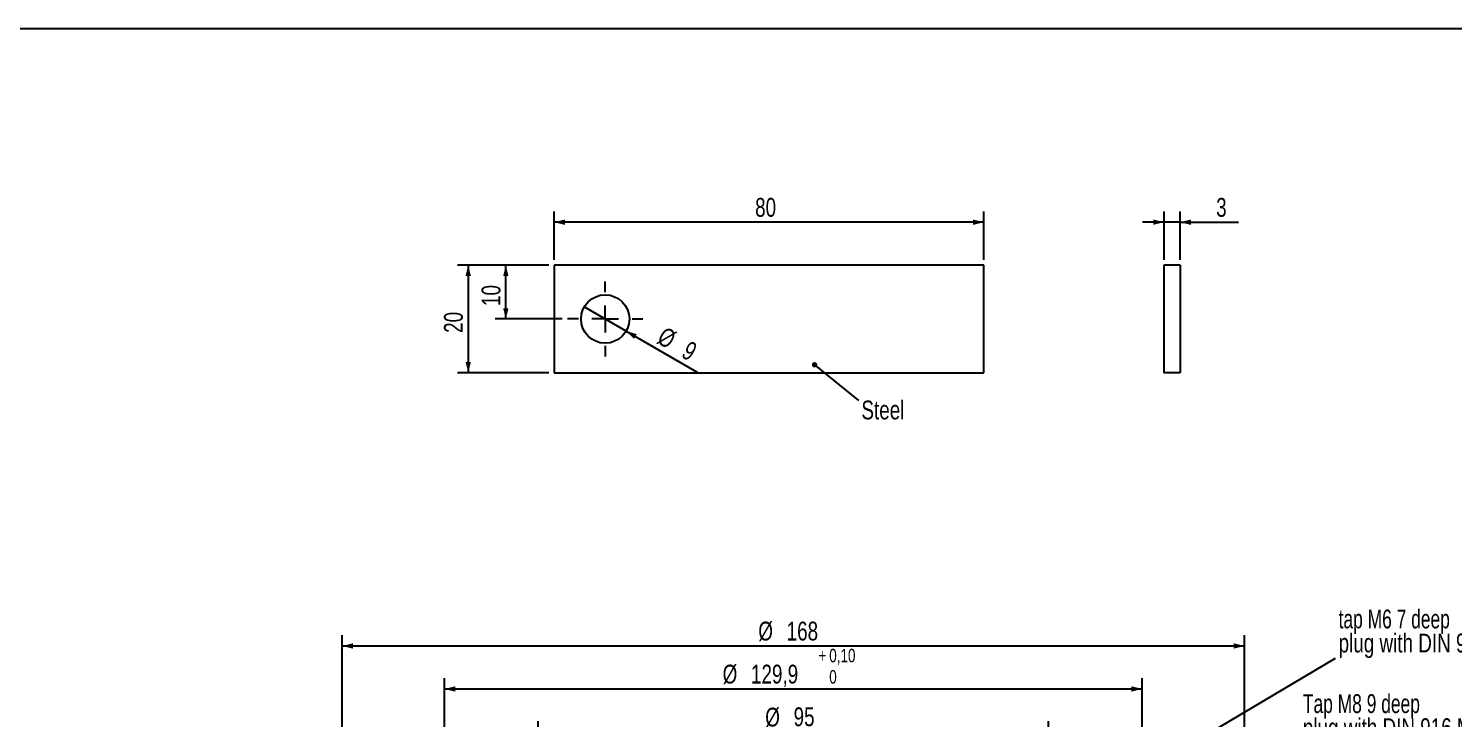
# Model space of a CAD drawing. Header units: millimetres. Extents: x 8 to 867, y 8 to 585.
# Drawn here: x 211.8 to 477.1, y 456.6 to 585 of the extents above; entities that cross this region are included whole.
import ezdxf

# ---------------------------------------------------------------- set-up
doc = ezdxf.new("R2010")
doc.units = ezdxf.units.MM
doc.linetypes.add('CENTERX2', pattern=[20.32, 12.7, -2.54, 2.54, -2.54])
for name, color, linetype in [('CENTERLINE', 4, 'CENTERX2'), ('DIMENSIONS', 2, 'Continuous'), ('TEXT', 2, 'Continuous')]:
    doc.layers.add(name, color=color, linetype=linetype)
doc.layers.add('OUTLINE', color=7, linetype='Continuous', lineweight=25)
doc.styles.add('SLDTEXTSTYLE0', font='TXT', dxfattribs={"width": 0.75})
doc.styles.add('SLDTEXTSTYLE3', font='TXT', dxfattribs={"width": 0.692308})
doc.dimstyles.new('SLDDIMSTYLE17', dxfattribs={"dimtxt": 0.18, "dimasz": 2, "dimexe": 0, "dimexo": 0.0625, "dimgap": 0, "dimtad": 0, "dimtih": 1, "dimtoh": 1, "dimdec": 0, "dimrnd": 1e-09, "dimzin": 0, "dimdsep": 46, "dimtxsty": 'Standard', "dimsah": 1, "dimcen": 0.09, "dimadec": 0, "dimazin": 0, "dimtfac": 2, "dimtdec": 0, "dimtofl": 0, "dimtmove": 0, "dimatfit": 3, "dimfxl": 0, "dimfrac": 2, "dimtolj": 1, "dimtzin": 0, "dimarcsym": 0})
doc.dimstyles.new('SLDDIMSTYLE18', dxfattribs={"dimtxt": 0.18, "dimasz": 1, "dimexe": 0, "dimexo": 0.0625, "dimgap": 0, "dimtad": 0, "dimtih": 1, "dimtoh": 1, "dimdec": 0, "dimrnd": 1e-09, "dimzin": 0, "dimdsep": 46, "dimtxsty": 'Standard', "dimblk1": 'DOT', "dimblk2": 'DOT', "dimsah": 1, "dimcen": 0.09, "dimadec": 0, "dimazin": 0, "dimtfac": 1, "dimtdec": 0, "dimtofl": 0, "dimtmove": 0, "dimatfit": 3, "dimldrblk": 'DOT', "dimfxl": 0, "dimfrac": 2, "dimtolj": 1, "dimtzin": 0, "dimarcsym": 0})
doc.dimstyles.new('SLDDIMSTYLE2', dxfattribs={"dimtxt": 3.5, "dimasz": 2, "dimexe": 0, "dimexo": 0.0625, "dimgap": 0.875, "dimtad": 1, "dimrnd": 1e-09, "dimzin": 12, "dimdsep": 46, "dimtxsty": 'SLDTEXTSTYLE0', "dimsah": 1, "dimcen": 0.09, "dimadec": 0, "dimazin": 3, "dimtfac": 1, "dimtofl": 0, "dimtmove": 0, "dimatfit": 3, "dimfxl": 0, "dimfrac": 2, "dimtolj": 1, "dimtzin": 12, "dimarcsym": 0})
doc.dimstyles.new('SLDDIMSTYLE21', dxfattribs={"dimtxt": 3.5, "dimasz": 2, "dimexe": 0, "dimexo": 0.0625, "dimgap": 0.875, "dimtad": 1, "dimrnd": 1e-09, "dimzin": 12, "dimdsep": 46, "dimtxsty": 'SLDTEXTSTYLE0', "dimsah": 1, "dimcen": 0.09, "dimadec": 0, "dimazin": 3, "dimtfac": 1, "dimtmove": 0, "dimatfit": 0, "dimfxl": 0, "dimfrac": 2, "dimtolj": 1, "dimtzin": 12, "dimarcsym": 0})
doc.dimstyles.new('SLDDIMSTYLE36', dxfattribs={"dimtxt": 3.5, "dimasz": 2, "dimexe": 0, "dimexo": 0.0625, "dimgap": 0.875, "dimtad": 1, "dimdec": 1, "dimrnd": 1e-09, "dimzin": 12, "dimdsep": 46, "dimtxsty": 'SLDTEXTSTYLE0', "dimblk1": 'NONE', "dimsah": 1, "dimcen": 0, "dimadec": 0, "dimazin": 3, "dimtfac": 1, "dimtdec": 1, "dimtmove": 0, "dimatfit": 3, "dimldrblk": 'NONE', "dimfxl": 0, "dimfrac": 2, "dimtolj": 1, "dimtzin": 12, "dimarcsym": 0})
doc.dimstyles.new('SLDDIMSTYLE4', dxfattribs={"dimtxt": 3.5, "dimasz": 2, "dimexe": 0, "dimexo": 0.0625, "dimgap": 0.875, "dimtad": 1, "dimrnd": 1e-09, "dimzin": 12, "dimdsep": 46, "dimtxsty": 'SLDTEXTSTYLE0', "dimsah": 1, "dimcen": 0.09, "dimadec": 0, "dimazin": 3, "dimtol": 1, "dimtp": 0.1, "dimtfac": 1, "dimtofl": 0, "dimtmove": 0, "dimatfit": 3, "dimfxl": 0, "dimfrac": 2, "dimtolj": 1, "dimarcsym": 0})

# ---------------------------------------------------------------- blocks, each defined once
blk = doc.blocks.new('_D_2')
at = {"layer": 'DIMENSIONS'}
for p, q in [((270.21, 427.83), (270.21, 472.14)), ((270.21, 470.14), (438.21, 470.14)), ((438.21, 427.83), (438.21, 472.14))]:
    blk.add_line(p, q, dxfattribs=at)
for points in [[(270.21, 470.14), (272.21, 469.64), (272.21, 470.64)], [(438.21, 470.14), (436.21, 470.64), (436.21, 469.64)]]:
    blk.add_solid(points, dxfattribs=at)
at = {"layer": 'DIMENSIONS', "char_height": 3.5, "attachment_point": 1, "style": 'SLDTEXTSTYLE0'}
for s, insert in [('%%c', (347.69, 474.65)), ('168', (352.97, 474.65))]:
    blk.add_mtext(s, dxfattribs=dict(at, insert=insert))
blk = doc.blocks.new('_D_14')
at = {"layer": 'DIMENSIONS'}
for p, q in [((306.71, 432.85), (306.71, 456.14)), ((306.71, 454.14), (401.71, 454.14)), ((401.71, 430.83), (401.71, 456.14))]:
    blk.add_line(p, q, dxfattribs=at)
for points in [[(306.71, 454.14), (308.71, 453.64), (308.71, 454.64)], [(401.71, 454.14), (399.71, 454.64), (399.71, 453.64)]]:
    blk.add_solid(points, dxfattribs=at)
at = {"layer": 'DIMENSIONS', "char_height": 3.5, "attachment_point": 1, "style": 'SLDTEXTSTYLE0'}
for s, insert in [('%%c', (348.98, 458.65)), ('95', (354.26, 458.71))]:
    blk.add_mtext(s, dxfattribs=dict(at, insert=insert))
blk = doc.blocks.new('_D_29')
at = {"layer": 'DIMENSIONS'}
for p, q in [((289.26, 411.83), (289.26, 464.14)), ((289.26, 462.14), (419.16, 462.14)), ((419.16, 411.83), (419.16, 464.14))]:
    blk.add_line(p, q, dxfattribs=at)
for points in [[(289.26, 462.14), (291.26, 461.64), (291.26, 462.64)], [(419.16, 462.14), (417.16, 462.64), (417.16, 461.64)]]:
    blk.add_solid(points, dxfattribs=at)
at = {"layer": 'DIMENSIONS', "attachment_point": 1, "style": 'SLDTEXTSTYLE0'}
for s, insert, char_height in [('0,10', (360.9, 469.6), 2.5), ('+', (358.88, 469.6), 2.5), ('%%c', (341.05, 466.65), 3.5), ('129,9', (346.33, 466.65), 3.5), ('0', (360.9, 465.64), 2.5)]:
    blk.add_mtext(s, dxfattribs=dict(at, insert=insert, char_height=char_height))
blk = doc.blocks.new('SW_NOTE_5')
at = {"layer": 'TEXT', "color": 0, "char_height": 3.5, "attachment_point": 1}
for s, insert, style in [('Tap M8 9 deep', (0.52, 9), 'SLDTEXTSTYLE3'), ('plug with DIN 916 M8x8', (0.52, 4.53), 'SLDTEXTSTYLE0')]:
    blk.add_mtext(s, dxfattribs=dict(at, insert=insert, style=style))
blk = doc.blocks.new('SW_NOTE_7')
at = {"layer": 'TEXT', "color": 0, "char_height": 3.5, "attachment_point": 1}
for s, insert, style in [('tap M6 7 deep', (0.58, 9.03), 'SLDTEXTSTYLE3'), ('plug with DIN 916 M6x6', (0.58, 4.55), 'SLDTEXTSTYLE0')]:
    blk.add_mtext(s, dxfattribs=dict(at, insert=insert, style=style))
blk = doc.blocks.new('_D_92')
at = {"layer": 'DIMENSIONS'}
for p, q in [((309.68, 541.97), (309.68, 550.97)), ((389.68, 541.97), (389.68, 550.97)), ((389.68, 548.97), (309.68, 548.97))]:
    blk.add_line(p, q, dxfattribs=at)
for points in [[(309.68, 548.97), (311.68, 548.47), (311.68, 549.47)], [(389.68, 548.97), (387.68, 549.47), (387.68, 548.47)]]:
    blk.add_solid(points, dxfattribs=at)
at = {"layer": 'DIMENSIONS', "insert": (347.1, 553.48), "char_height": 3.5, "attachment_point": 1, "style": 'SLDTEXTSTYLE0'}
blk.add_mtext('80', dxfattribs=at)
blk = doc.blocks.new('_D_93')
at = {"layer": 'DIMENSIONS'}
for p, q in [((308.68, 540.97), (298.68, 540.97)), ((300.68, 530.97), (300.68, 540.97)), ((311.18, 530.97), (298.68, 530.97))]:
    blk.add_line(p, q, dxfattribs=at)
for points in [[(300.68, 540.97), (300.18, 538.97), (301.18, 538.97)], [(300.68, 530.97), (301.18, 532.97), (300.18, 532.97)]]:
    blk.add_solid(points, dxfattribs=at)
at = {"layer": 'DIMENSIONS', "insert": (296.17, 533.38), "char_height": 3.5, "attachment_point": 1, "rotation": 90, "style": 'SLDTEXTSTYLE0'}
blk.add_mtext('10', dxfattribs=at)
blk = doc.blocks.new('_D_94')
at = {"layer": 'DIMENSIONS'}
for p, q in [((308.68, 540.97), (291.68, 540.97)), ((293.68, 540.97), (293.68, 520.97)), ((308.68, 520.97), (291.68, 520.97))]:
    blk.add_line(p, q, dxfattribs=at)
for points in [[(293.68, 540.97), (293.18, 538.97), (294.18, 538.97)], [(293.68, 520.97), (294.18, 522.97), (293.18, 522.97)]]:
    blk.add_solid(points, dxfattribs=at)
at = {"layer": 'DIMENSIONS', "insert": (289.17, 528.38), "char_height": 3.5, "attachment_point": 1, "rotation": 90, "style": 'SLDTEXTSTYLE0'}
blk.add_mtext('20', dxfattribs=at)
blk = doc.blocks.new('_D_95')
at = {"layer": 'DIMENSIONS'}
for q in [(315.29, 533.22), (336.3, 521.09)]:
    blk.add_line((323.08, 528.72), q, dxfattribs=at)
blk.add_solid([(323.08, 528.72), (324.56, 527.28), (325.06, 528.15)], dxfattribs=at)
at = {"layer": 'DIMENSIONS', "char_height": 3.5, "attachment_point": 1, "rotation": 330, "style": 'SLDTEXTSTYLE0'}
for s, insert in [('%%c', (330.35, 529.67)), ('9', (334.92, 527.03))]:
    blk.add_mtext(s, dxfattribs=dict(at, insert=insert))
blk = doc.blocks.new('_None')
blk = doc.blocks.new('_Dot')
at = {"color": 0, "linetype": 'ByBlock', "lineweight": -2}
blk.add_line((-0.5, 0), (-1, 0), dxfattribs=at)
at = {"color": 0, "linetype": 'ByBlock', "const_width": 0.5}
blk.add_lwpolyline([(-0.25, 0, 1), (0.25, 0, 1)], format="xyb", close=True, dxfattribs=at)
blk = doc.blocks.new('SW_CENTERMARKSYMBOL_3')
at = {"layer": 'CENTERLINE', "color": 0}
for p, q in [((0, 5), (0, 7)), ((-5, 0), (-7, 0)), ((0, 0), (-2.5, 0)), ((0, 0), (0, 2.5)), ((0, 0), (0, -2.5)), ((0, 0), (2.5, 0)), ((5, 0), (7, 0)), ((0, -5), (0, -7))]:
    blk.add_line(p, q, dxfattribs=at)
blk = doc.blocks.new('_D_96')
at = {"layer": 'DIMENSIONS'}
for p, q in [((423.23, 541.97), (423.23, 550.97)), ((426.23, 541.97), (426.23, 550.97)), ((423.23, 548.97), (419.23, 548.97)), ((426.23, 548.97), (423.23, 548.97)), ((426.23, 548.97), (437.11, 548.97))]:
    blk.add_line(p, q, dxfattribs=at)
for points in [[(423.23, 548.97), (421.23, 549.47), (421.23, 548.47)], [(426.23, 548.97), (428.23, 548.47), (428.23, 549.47)]]:
    blk.add_solid(points, dxfattribs=at)
at = {"layer": 'DIMENSIONS', "insert": (432.94, 553.48), "char_height": 3.5, "attachment_point": 1, "style": 'SLDTEXTSTYLE0'}
blk.add_mtext('3', dxfattribs=at)

msp = doc.modelspace()

# ---------------------------------------------------------------- linework, layer by layer
at = {"layer": 'OUTLINE'}
for p, q in [((8, 585), (832, 585)), ((309.68373, 540.96579), (309.68373, 520.96579)), ((389.68374, 540.96579), (309.68373, 540.96579)), ((389.68374, 520.96579), (389.68374, 540.96579)), ((426.22693, 540.96579), (423.22693, 540.96579)), ((423.22693, 540.96579), (423.22693, 520.96579)), ((426.22693, 540.96579), (426.22693, 520.96579)), ((309.68373, 520.96579), (389.68374, 520.96579)), ((426.22693, 520.96579), (423.22693, 520.96579))]:
    msp.add_line(p, q, dxfattribs=at)
msp.add_circle((319.18373, 530.96579), 4.5, dxfattribs=at)

# ---------------------------------------------------------------- block references
at = {"layer": 'CENTERLINE'}
msp.add_blockref('SW_CENTERMARKSYMBOL_3', (319.18373, 530.96579), dxfattribs=at)
at = {"layer": 'TEXT'}
for name, p in [('SW_NOTE_7', (455.16357, 467.87828)), ('SW_NOTE_5', (448.57016, 452.15554))]:
    msp.add_blockref(name, p, dxfattribs=at)

# ---------------------------------------------------------------- texts
at = {"layer": 'TEXT', "insert": (366.89489, 515.78469), "char_height": 3.5, "attachment_point": 1, "style": 'SLDTEXTSTYLE0'}
msp.add_mtext('Steel', dxfattribs=at)

# ---------------------------------------------------------------- dimensions: what is measured, and where the dimension line sits
at = {"layer": 'DIMENSIONS'}
for base, p1, p2, angle, picture, middle in [((309.68373, 548.96579), (389.68373, 540.96579), (309.68373, 540.96579), 0, '_D_92', (349.68373, 548.96579)), ((293.68373, 520.96579), (309.68373, 540.96579), (309.68373, 520.96579), 90, '_D_94', (293.68373, 530.96579)), ((300.68373, 540.96579), (312.18373, 530.96579), (309.68373, 540.96579), 90, '_D_93', (300.68373, 535.96579))]:
    dim = msp.add_linear_dim(base=base, p1=p1, p2=p2, angle=angle, dimstyle='SLDDIMSTYLE2', dxfattribs=at)
    dim.commit()
    dim.dimension.update_dxf_attribs({"geometry": picture, "text_midpoint": middle, "dimtype": 160})
dim = msp.add_linear_dim(base=(423.22693, 548.96579), p1=(426.22693, 540.96579), p2=(423.22693, 540.96579), dimstyle='SLDDIMSTYLE21', dxfattribs=at)
dim.commit()
dim.dimension.update_dxf_attribs({"geometry": '_D_96', "text_midpoint": (434.22693, 548.96579), "dimtype": 160})
dim = msp.add_diameter_dim_2p(p1=(315.28662, 533.21579), p2=(323.08085, 528.71579), dimstyle='SLDDIMSTYLE36', dxfattribs=at)
dim.commit()
dim.dimension.update_dxf_attribs({"geometry": '_D_95', "text_midpoint": (331.74345, 523.71445), "dimtype": 163})
for base, p1, p2, dimstyle, picture, middle in [((438.20884, 470.14116), (270.20884, 426.83342), (438.20884, 426.83342), 'SLDDIMSTYLE2', '_D_2', (354.20884, 470.14116)), ((419.15884, 462.14116), (289.25884, 410.83342), (419.15884, 410.83342), 'SLDDIMSTYLE4', '_D_29', (354.20884, 462.14116)), ((401.70884, 454.14116), (306.70884, 431.85122), (401.70884, 429.83342), 'SLDDIMSTYLE2', '_D_14', (354.20884, 454.14116))]:
    dim = msp.add_linear_dim(base=base, p1=p1, p2=p2, text='%%c<>', dimstyle=dimstyle, dxfattribs=at)
    dim.commit()
    dim.dimension.update_dxf_attribs({"geometry": picture, "text_midpoint": middle, "dimtype": 160})

# ---------------------------------------------------------------- leaders
at = {"layer": 'TEXT'}
for points, dimstyle in [([(358.16758, 522.44549), (366.32164, 515.80727)], 'SLDDIMSTYLE18'), ([(384.51753, 425.99133), (455.16357, 467.87828)], 'SLDDIMSTYLE17')]:
    msp.add_leader(points, dimstyle=dimstyle, dxfattribs=at)

doc.saveas('drawing.dxf')
